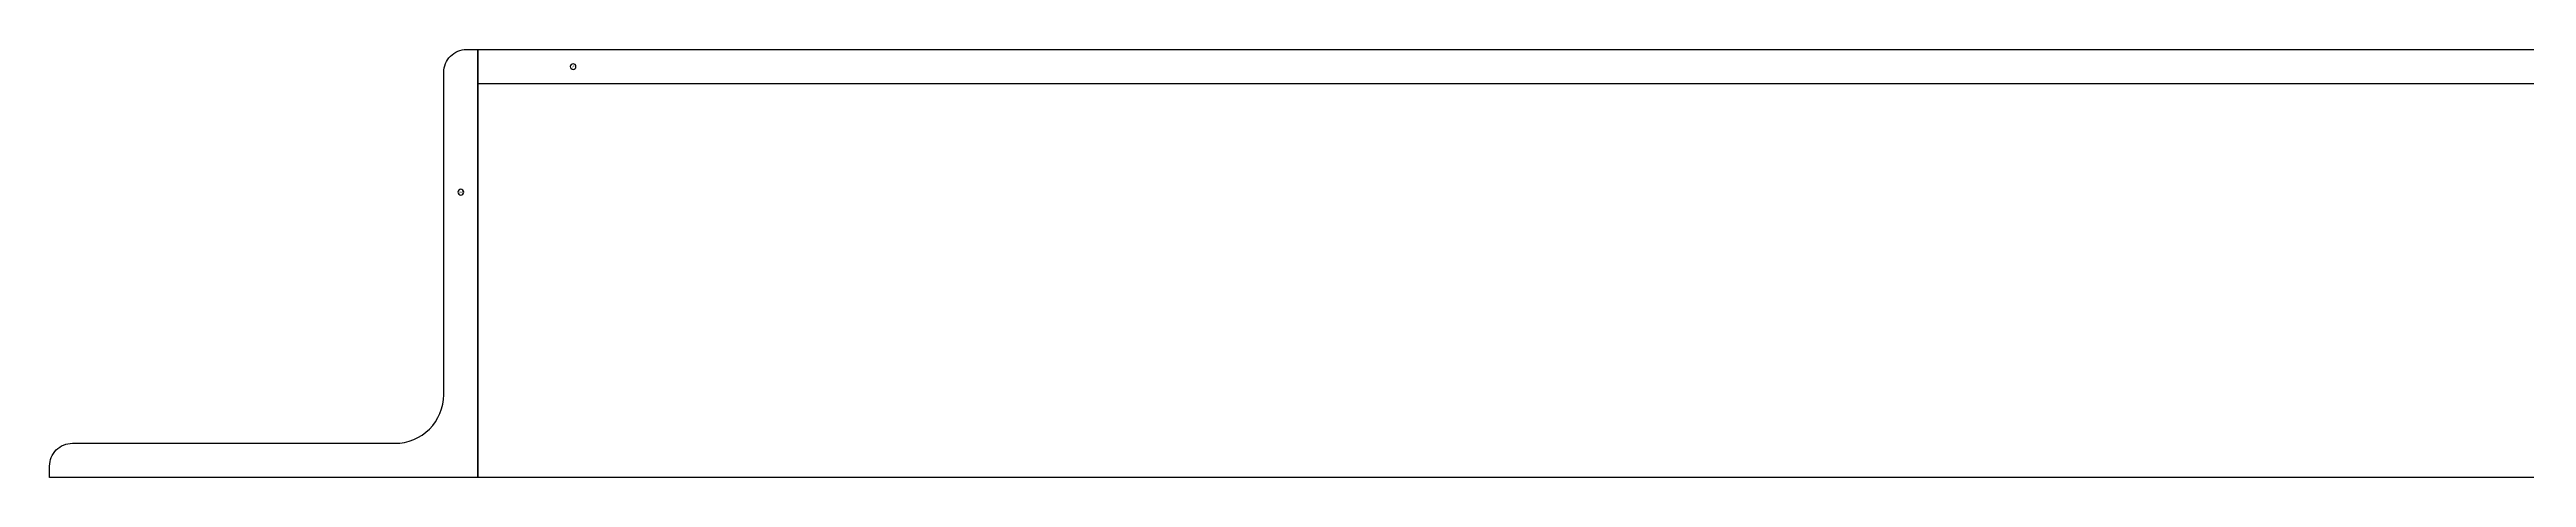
# Model space of a CAD drawing. Header units: millimetres. Extents: x 5544 to 245194, y -610088 to 30375.
# Drawn here: x 69566.5 to 70000.1, y -2170.4 to -2095.4 of the extents above; entities that cross this region are included whole.
import ezdxf
from ezdxf.enums import TextEntityAlignment as Align
from ezdxf.lldxf.tags import DXFTag

# ---------------------------------------------------------------- set-up
doc = ezdxf.new("R2010")
doc.units = ezdxf.units.MM
doc.layers.add('4', color=4, linetype='Continuous')
doc.layers.add('BOM', color=6, linetype='Continuous')
doc.layers.add('6', color=6, linetype='Continuous', lineweight=30)
doc.styles.get("Standard").update_dxf_attribs({"font": 'SYMBOL'})
tags = doc.linetypes.add('HIDDEN', pattern=[0.375, 0.25, -0.125]).pattern_tags.tags
tags[6:7] = [DXFTag(74, 4), DXFTag(75, 0), DXFTag(340, '0'), DXFTag(46, 1.0), DXFTag(50, 0.0), DXFTag(44, 0.0), DXFTag(45, 0.0)]
tags[4:5] = [DXFTag(74, 4), DXFTag(75, 0), DXFTag(340, '0'), DXFTag(46, 1.0), DXFTag(50, 0.0), DXFTag(44, 0.0), DXFTag(45, 0.0)]

# ---------------------------------------------------------------- blocks, each defined once
blk = doc.blocks.new('EasyBMINFO')
at = {"color": 0}
blk.add_circle((0, 0), 0.5, dxfattribs=at)
blk.add_text('Info', height=0.25).set_placement((0, 0), align=Align.MIDDLE_CENTER)
at = {"flags": 1}
for tag, p in [('SPEC', (0, -3)), ('NAME', (0, -1)), ('ENAME', (0, -2)), ('MATERIAL', (0, -4)), ('WEIGHT', (0, -5)), ('PRICE', (0, -6)), ('MAKER', (0, -7)), ('REMARK', (0, -8)), ('USER1', (0, -9)), ('USER2', (0, -10)), ('USER3', (0, -11)), ('USER4', (0, -12)), ('USER5', (0, -13)), ('QTY', (0, -14))]:
    blk.add_attdef(tag, p, '', height=0.25, dxfattribs=at)
blk = doc.blocks.new('LY용 벽체브라켓')
at = {"layer": '4', "linetype": 'Continuous'}
blk.add_line((389351.22, -458567.28), (390671.22, -458567.28), dxfattribs=at)
blk.add_lwpolyline([(389351.22, -458561.28), (389351.22, -458636.28), (390671.22, -458636.28), (390671.22, -458561.28), (389351.22, -458561.28)], dxfattribs=at)
blk.add_lwpolyline([(390671.22, -458636.28), (390746.22, -458636.28), (390746.22, -458634.28, 0.414214), (390742.22, -458630.28), (390685.72, -458630.28, -0.414214), (390677.22, -458621.78), (390677.22, -458565.28, 0.414214), (390673.22, -458561.28), (390671.22, -458561.28), (390671.22, -458636.28)], format="xyb", dxfattribs=at)
at = {"layer": 'BOM', "rotation": 270}
blk.add_blockref('EasyBMINFO', (390654.56, -458564.28), dxfattribs=at)
at = {"layer": 'BOM'}
blk.add_blockref('EasyBMINFO', (390674.22, -458586.28), dxfattribs=at)

msp = doc.modelspace()

# ---------------------------------------------------------------- block references
at = {"layer": '6', "linetype": 'HIDDEN', "xscale": -1}
msp.add_blockref('LY용 벽체브라켓', (460312.71, 456465.91), dxfattribs=at)

doc.saveas('drawing.dxf')
